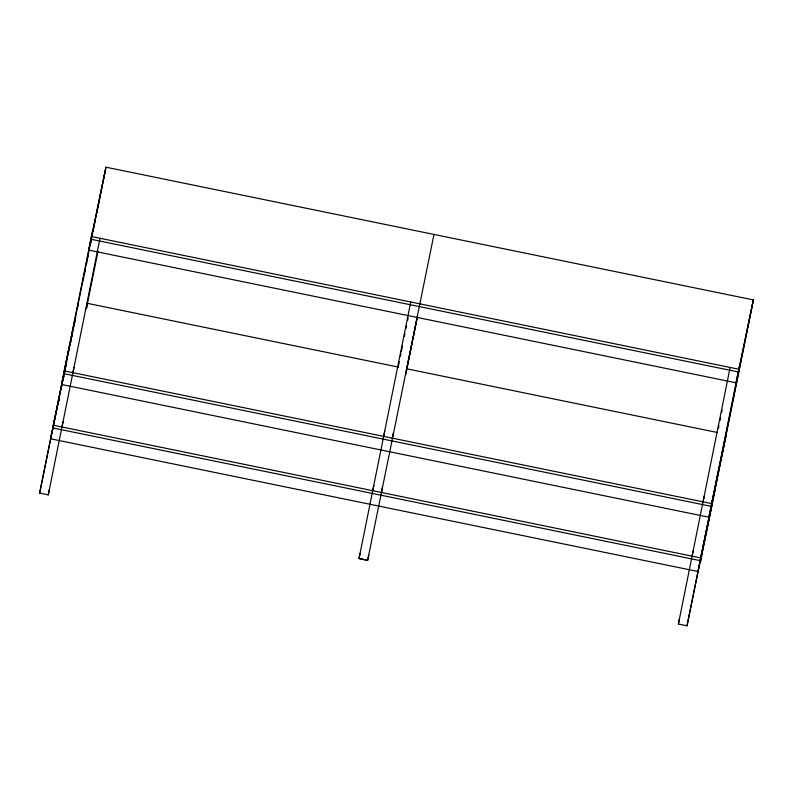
<?xml version="1.0" encoding="UTF-8"?>
<svg xmlns="http://www.w3.org/2000/svg" width="793" height="793" viewBox="0 0 793 793"><rect width="100%" height="100%" fill="white"/><g stroke="black" fill="none" stroke-linecap="round" stroke-linejoin="round"><path stroke-width="1.19" d="M49.404 489.529L48.284 494.862L39.65 493.087L105.975 167.194L753.35 299.913L700.497 561.821L701.617 556.488M92.503 231.179L39.65 493.087M53.607 426.693L53.121 429.102L53.567 426.971M58.712 401.347L59.197 398.938M62.845 380.838L63.827 376.011L62.806 380.789M64.213 374.296L64.699 371.877M65.036 369.974L66.255 363.937M68.981 350.447L69.457 348.048M70.587 342.715L71.063 340.326M71.39 338.462L71.876 336.073M74.532 322.89L75.018 320.501M83.265 279.84L83.751 277.431M84.088 275.508L85.307 269.471M86.427 264.138L86.913 261.72M87.25 259.807L88.469 253.76M90.422 244.095L91.641 238.059M93.009 231.516L95.537 218.719M95.933 217.014L105.975 167.194M48.284 494.862L100.017 238.287M97.985 251.411L86.387 308.695L87.508 303.362L398.245 367.06M368.795 554.931L367.655 560.334L359.021 558.559L410.754 301.984M398.096 367.565L399.315 361.519M400.435 356.186L400.931 353.777M401.268 351.854L402.487 345.817M404.43 336.153L404.916 333.734M406.046 328.401L406.531 325.982M407.602 320.441L408.088 318.023M417.207 317.378L405.758 374.167L417.356 316.883M739.879 363.898L687.025 625.806L678.392 624.041L730.125 367.456M718.448 428.2L718.934 425.791M721.61 412.499L722.096 410.08M720.054 420.459L720.54 418.04M687.025 625.806L753.35 299.913M105.429 169.91L88.647 250.092L736.023 382.801L752.805 302.629M75.741 316.496L64.283 370.906L711.658 503.624L726.249 434.306M77.754 306.921L78.2 304.79M74.938 320.412L61.547 384.486L708.922 517.205L725.704 437.022M66.8 361.221L52.794 427.933L700.169 560.641L715.306 488.607M59.029 398.74L50.603 438.787L697.979 571.505L712.56 502.187M61.041 389.165L62.3 383.178M64.292 373.731L64.739 371.6M72.916 372.68L74.036 367.347M61.973 426.981L63.093 421.648M383.653 436.388L384.783 431.055M372.71 490.689L373.83 485.356M359.021 558.559L360.161 553.167M433.979 234.441L367.655 560.334L359.041 558.5M392.287 438.152L393.407 432.819M381.344 492.453L382.464 487.12M703.034 501.86L704.154 496.527M692.081 556.161L693.201 550.828M678.392 624.041L679.512 618.709M91.383 236.512L738.759 369.231M90.838 239.228L738.214 371.947M406.878 368.834L717.615 432.542M63.737 373.622L711.113 506.34M53.339 425.217L700.715 557.925"/></g></svg>
